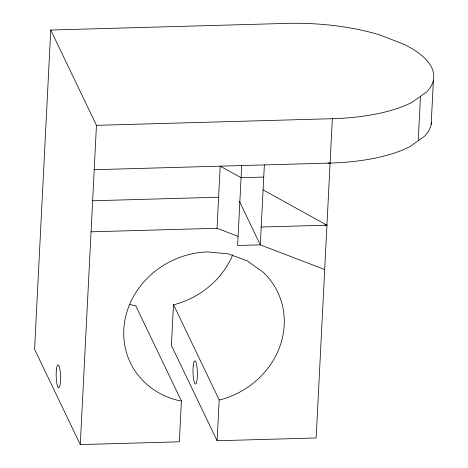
<?xml version="1.0" encoding="UTF-8"?>
<svg xmlns="http://www.w3.org/2000/svg" width="468" height="468" viewBox="0 0 468 468"><rect width="100%" height="100%" fill="white"/><g stroke="black" fill="none" stroke-linecap="round" stroke-linejoin="round"><path stroke-width="0.7" d="M50.749 30.04L96.455 125.342L332.339 118.708A124.441 47.42 2.9 0 0 412.045 102.316L426.728 91.903A124.441 47.42 2.9 0 0 403.872 44.249L379.724 34.925A124.441 47.42 2.9 0 0 286.632 23.4L50.749 30.04L34.579 349.292L80.285 444.6L179.355 441.81L181.397 400.965L135.685 305.662L133.842 305.487A81.678 73.95 -25.6 0 1 129.613 304.405M80.285 444.6L96.455 125.342M232.736 254.808A81.678 73.95 -25.6 0 1 175.354 304.317L173.488 304.598L171.387 345.442L217.094 440.751L316.163 437.96L332.339 118.708M238.107 236.352L217.041 228.273L220.188 166.163L241.073 177.711L263.736 177.074M217.094 440.751L219.194 399.906L173.488 304.598M241.693 165.561L237.639 245.495L260.302 244.858L324.698 269.545M264.356 164.923L260.302 244.858L239.499 201.48M418.234 140.698L420.48 96.332M431.174 124.429L433.421 80.063M219.194 399.906L221.066 399.619A81.678 73.95 -25.6 0 0 263.408 272.429L247.402 260.91L228.442 253.919L207.815 251.936A81.678 73.95 -25.6 0 0 124.979 319.749A81.678 73.95 -25.6 0 0 179.548 400.789L181.397 400.965M94.208 169.709L330.092 163.069M92.635 200.766L218.614 197.221M91.061 231.818L217.041 228.273M261.208 227.033L326.945 225.178L263.086 189.879M324.786 225.131L326.945 225.178M431.473 122.388A124.441 47.42 2.9 0 1 424.482 136.264L409.792 146.683A124.441 47.42 2.9 0 1 327.974 163.121M193.278 365.444A11.53 2.164 88.4 0 0 195.203 383.889A11.53 2.164 88.4 0 0 197.069 368.053A11.53 2.164 88.4 0 0 193.278 365.444M56.452 369.293A11.53 2.164 88.4 0 0 58.383 387.738A11.53 2.164 88.4 0 0 60.237 371.908A11.53 2.164 88.4 0 0 56.452 369.293"/></g></svg>
